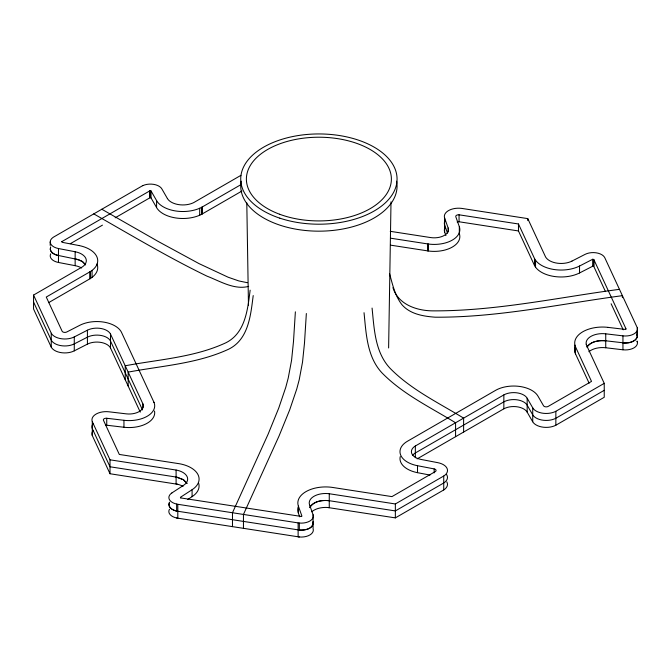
<?xml version="1.0" encoding="UTF-8"?>
<svg xmlns="http://www.w3.org/2000/svg" width="671" height="671" viewBox="0 0 671 671"><rect width="100%" height="100%" fill="white"/><g stroke="black" fill="none" stroke-linecap="round" stroke-linejoin="round"><path stroke-width="1.01" d="M50.216 245.443L50.216 241.963M388.618 347.964L391.008 201.87M626.051 329.016L625.238 329.419L608.027 327.381M295.374 311.83L293.487 341.581L291.55 360.402L288.22 378.092L285.771 387.326L278.717 408.153L268.073 434.288L232.476 512.745L232.476 526.668M306.353 313.525L304.475 343.284L302.529 362.097L299.207 379.794L296.75 389.021L289.696 409.855L279.052 435.982L243.456 514.439L243.456 528.371M250.14 290.182C247.7 309.348 245.427 333.093 225.859 342.789C194.389 357.417 158.91 359.438 125.225 365.779L125.225 379.702M253.21 295.559C250.686 314.993 248.698 339.249 228.794 349.13C197.333 363.757 161.854 365.779 128.161 372.12L128.161 386.043M50.702 246.928C48.589 251.684 54.536 254.98 58.478 255.5L78.817 259.727L82.726 261.765L85.62 264.936M50.526 247.322C48.983 251.994 54.661 254.921 58.478 255.5M169.327 502.571C167.264 507.679 173.596 510.774 177.807 511.252L298.125 529.864C303.728 530.828 314.028 529.159 313.089 521.728C314.003 529.159 303.737 530.82 298.125 529.864M309.708 507.637C313.5 501.027 322.315 499.912 329.26 500.7L395.353 510.925L443.732 482.986A14.225 8.211 0 0 0 446.609 474.565M169.57 502.143C166.836 507.284 173.454 510.841 177.807 511.252M309.994 507.05C314.154 501.002 322.457 499.929 329.26 500.7M61.766 241.686L62.084 242.298L78.75 245.502M171.893 492.925L183.552 485.334A16.372 9.453 0 0 0 177.656 470.371A16.817 9.704 0 0 0 176.096 470.044L110.01 459.82L92.296 421.665A14.225 8.211 0 0 1 109.021 411.809L126.232 413.848A14.217 8.211 0 0 0 142.889 403.85L110.497 334.049A14.217 8.211 0 0 0 87.415 330.199L74.271 336.934A14.225 8.211 0 0 1 51.264 333.227L33.55 295.072L81.929 267.142A16.783 9.688 0 0 0 83.003 266.412A16.372 9.453 0 0 0 75.144 251.742L58.478 248.538A12.07 6.97 0 0 1 52.934 237.517A11.189 6.458 0 0 1 53.755 236.989L141.833 186.144A11.189 6.458 0 0 1 142.747 185.666M153.961 402.29L153.953 402.273A25.615 14.787 0 0 1 123.95 420.298L106.739 418.259A2.827 1.636 0 0 0 103.401 420.138L119.312 454.443L179.35 463.736A28.643 16.54 0 0 1 182.059 464.29A27.788 16.045 0 0 1 192.107 489.713L180.424 497.286L180.684 497.907M187.704 499.509L192.082 496.657A27.788 16.045 0 0 0 198.683 483.346M78.759 245.485A27.788 16.045 0 0 1 92.061 270.396A28.618 16.523 0 0 1 90.241 271.646L46.265 297.043L62.185 331.348A2.827 1.636 0 0 0 66.714 332.011L79.849 325.276A25.615 14.787 0 0 1 121.434 332.204L153.953 402.273M96.976 263.988A27.788 16.045 0 0 1 92.061 277.358A28.618 16.523 0 0 1 90.241 278.608L48.606 302.655M61.816 241.644L150.019 190.74L151.025 190.95L156.578 200.57L156.578 207.532L151.025 197.911L150.086 197.685L115.169 217.807M70.287 243.716L102.462 225.137M240.923 175.349L194.053 202.407A16.783 9.688 0 0 1 192.795 203.028A16.372 9.453 0 0 1 167.381 198.49M156.536 200.579A27.788 16.045 0 0 0 199.69 208.253A28.618 16.523 0 0 0 201.854 207.205L240.377 184.97M156.536 207.54A27.788 16.045 0 0 0 199.69 215.223A28.618 16.523 0 0 0 201.854 214.166L241.937 191.034M415.341 457.748L415.341 445.997L503.846 394.9A14.217 8.211 0 0 1 527.171 398.23L532.724 407.851L532.724 421.782A14.242 8.22 0 0 0 555.856 425.221L604.236 397.282L604.236 383.359L586.529 345.204A16.817 9.704 0 0 1 586.228 344.265M417.144 458.88L503.846 408.824A14.225 8.211 0 0 1 527.171 412.162L532.724 421.782M309.549 504.827A16.372 9.453 0 0 1 327.633 493.571A16.817 9.704 0 0 1 329.26 493.739L395.353 503.963L443.732 476.024A14.225 8.211 0 0 0 437.777 462.663L421.111 459.459A14.217 8.211 0 0 1 415.341 445.997M532.715 407.859A14.225 8.211 0 0 0 555.848 411.289L604.236 383.359M604.236 390.321L555.856 418.251A14.225 8.211 0 0 1 532.715 414.821L527.163 405.192A14.217 8.211 0 0 0 503.846 401.862L415.341 452.959A14.217 8.211 0 0 0 412.472 455.5M311.772 511.805A16.347 9.436 0 0 1 314.372 509.994A16.406 9.469 0 0 1 327.633 507.486L395.353 517.886L443.732 489.956A14.242 8.22 0 0 0 446.819 481.879M33.55 295.072L33.55 309.004L51.256 347.159A14.217 8.203 0 0 0 74.271 350.858L87.415 344.131A14.217 8.203 0 0 1 110.489 347.972L140.264 412.12M571.977 261.078L585.12 254.351A12.07 6.97 0 0 1 604.42 257.085A11.189 6.458 0 0 1 604.806 257.765L637.039 327.23A11.189 6.458 0 0 1 637.291 327.918L637.257 337.253L635.429 339.853L632.476 341.631L629.021 342.646L624.424 342.948L605.737 340.793C599.128 340.172 590.95 341.204 586.915 347.117C590.966 341.212 599.128 340.189 605.737 340.793M534.477 258.478L534.552 258.629A28.643 16.54 0 0 0 535.533 260.214A27.788 16.045 0 0 0 579.568 266.018L592.678 259.274L593.76 259.417L593.76 266.387L592.678 266.236L579.534 272.963A27.788 16.045 0 0 1 535.542 267.175A28.643 16.54 0 0 1 534.577 265.641L534.477 258.478L518.473 223.988L459.056 214.804A2.827 1.636 0 0 0 455.794 216.733L459.325 226.664L459.325 233.634A25.615 14.787 0 0 1 428.14 250.962L390.614 245.158M248.664 286.391C234.221 290.157 220.013 281.124 206.936 276.125C168.178 257.337 131.18 235.185 93.772 213.89M619.45 289.327C557.274 297.614 495.223 311.252 432.25 310.858C416.339 310.639 398.037 304.307 392.929 287.624M622.948 342.831C628.425 344.131 638.28 340.818 637.291 334.879M309.566 504.827L313.089 514.766L313.089 528.689A12.078 6.978 0 0 1 299.308 536.968L176.708 518.004A12.061 6.962 0 0 1 169.36 513.483A12.078 6.978 0 0 1 169.52 509.188M586.236 344.265A16.372 9.453 0 0 1 605.745 333.822L622.948 335.861A12.07 6.97 0 0 0 637.299 327.918M588.903 351.73A16.406 9.469 0 0 1 590.564 350.53A16.347 9.436 0 0 1 605.737 347.754L622.948 349.792A12.061 6.962 0 0 0 637.291 341.849L637.081 341.237M105.674 425.213A2.827 1.636 0 0 1 106.739 425.221L123.95 427.259A25.615 14.787 0 0 0 154.515 411.013M459.325 226.664A25.615 14.787 0 0 1 428.14 243.992L427.955 243.967M571.986 261.086A16.372 9.453 0 0 1 546.051 257.672A16.817 9.704 0 0 1 545.489 256.775L527.775 218.62L461.69 208.396A14.225 8.211 0 0 0 444.63 218.05L444.63 231.973L445.913 235.588M457.144 221.967A2.827 1.636 0 0 1 459.056 221.765L518.473 230.958L534.477 265.439M390.228 231.319L430.841 237.601A14.217 8.211 0 0 0 448.153 227.989M390.614 238.197L427.897 243.959L427.897 250.92M176.096 477.006L183.477 479.723L186.974 483.321L183.477 479.723L177.077 477.198L110.01 466.781L92.296 428.626A14.225 8.211 0 0 1 93.034 423.686M92.296 421.665L92.296 435.588L110.01 473.743L177.656 484.286A16.406 9.469 0 0 1 183.032 486.408M180.759 497.932L301.598 516.502L301.916 516.083L298.394 506.144A27.788 16.045 0 0 1 329.075 487.045A28.643 16.54 0 0 1 331.86 487.331L391.948 496.615L435.437 471.503A2.827 1.636 0 0 0 434.171 468.912L417.505 465.708A25.615 14.787 0 0 1 407.104 441.451L495.961 390.145A25.615 14.787 0 0 1 537.983 396.15L543.535 405.77A2.827 1.636 0 0 0 548.022 406.5L591.52 381.396L575.433 346.706A28.643 16.54 0 0 1 574.921 345.095A27.788 16.045 0 0 1 608.035 327.364M171.902 492.925A12.07 6.97 0 0 0 176.641 504.064A11.189 6.458 0 0 0 177.807 504.29L298.125 522.902A11.189 6.458 0 0 0 299.325 523.044A12.07 6.97 0 0 0 313.08 514.766M50.761 253.772A12.078 6.978 0 0 0 58.478 262.47L75.144 265.674A16.347 9.436 0 0 1 81.602 267.989M400.243 456.59A25.615 14.787 0 0 0 417.505 472.669L430.002 475.076M247.414 282.717L238.851 280.939L228.14 277.224L199.061 263.636L157.76 241.216L101.816 209.243M176.641 517.987L176.708 518.004A11.189 6.458 0 0 0 177.807 518.213L177.807 504.29M75.144 258.712L82.038 261.296L85.301 264.382M167.389 198.49L161.837 188.87A12.07 6.97 0 0 0 142.747 185.666M534.561 258.654L534.577 265.641M626.035 328.933L593.793 259.467L593.793 266.429L605.477 291.608M611.122 303.762L623.208 329.813M575.517 346.907L575.492 353.818L589.121 383.183M142.487 409.939L110.497 341.011A14.217 8.211 0 0 0 87.415 337.169L74.271 343.896A14.225 8.211 0 0 1 51.264 340.197L33.55 302.042M575.492 353.818L575.433 353.667A28.643 16.54 0 0 1 574.921 352.057L574.921 345.095M444.63 218.05L448.153 227.989L448.153 231.965M447.515 233.147L444.63 225.011A14.225 8.211 0 0 1 445.309 220.39M298.243 507.075A27.788 16.045 0 0 0 298.352 513.114L299.719 516.838M389.557 273.625C392.51 284.37 394.967 295.71 401.929 304.709C410.182 314.196 423.309 316.301 435.194 317.198C498.167 317.593 560.218 303.955 622.394 295.668L622.394 297.656M372.07 308.064C374.2 328.79 374.921 351.99 389.943 368.169C410.87 389.557 438.389 402.675 463.611 418.125L463.611 432.057M364.034 312.703C366.165 333.437 366.886 356.637 381.908 372.808C402.826 394.196 430.346 407.314 455.575 422.772L455.575 436.695M246.794 202.902L248.471 305.481M637.039 332.204L637.039 335.928M622.948 335.861L622.948 349.792M605.737 333.831L605.737 347.754M592.678 259.274L592.678 266.236M579.534 266.001L579.534 272.963M575.433 346.706L575.433 353.667M555.856 411.289L555.856 425.221M535.533 260.214L535.533 267.175M527.775 218.62L527.775 220.608M527.163 398.23L527.163 412.162M518.473 223.988L518.473 230.958M503.846 394.9L503.846 408.824M459.056 214.804L459.056 221.765M443.732 476.024L443.732 489.956M434.171 468.912L434.171 472.896M428.14 244.001L428.14 250.962M417.505 465.708L417.505 472.669M395.353 503.963L395.353 517.886M329.26 493.739L329.26 507.662A16.817 9.704 0 0 0 327.633 507.486M299.325 523.044L299.325 530.006M298.394 506.144L298.394 513.105M298.125 522.902L298.125 536.825A11.189 6.458 0 0 0 299.325 536.968M202.114 207.062L202.114 214.024M201.854 207.205L201.854 214.166M199.698 208.262L199.698 215.223M192.082 489.696L192.082 496.657M176.641 504.064L176.641 511.025M176.096 470.044L176.096 483.967A16.817 9.704 0 0 1 177.656 484.286M151.025 190.95L151.025 197.911M142.889 403.85L142.889 407.834M123.95 420.289L123.95 427.259M110.497 334.049L110.497 347.972M110.01 459.82L110.01 473.743M106.739 418.259L106.739 425.221M92.07 270.405L92.07 277.366M90.241 271.646L90.241 278.608M89.989 271.797L89.989 278.759M87.415 330.199L87.415 344.131M75.144 251.751L75.144 265.674M74.271 336.934L74.271 350.858M58.478 248.538L58.478 262.47M51.256 333.235L51.256 347.159M637.039 341.153A11.189 6.458 0 0 1 637.291 341.849M444.63 231.973A14.217 8.203 0 0 1 445.318 227.352M92.296 435.588A14.242 8.22 0 0 1 93.034 430.648M574.938 352.057A27.788 16.045 0 0 1 575.29 346.815M396.62 181.212A78.172 45.133 0 0 1 318.893 231.168A78.172 45.133 0 0 1 241.174 181.212M637.064 334.233L637.24 334.712L637.081 334.275M149.96 197.727L149.96 190.765L149.893 197.76M279.606 214.242A72.485 41.845 0 0 0 391.294 181.128A72.485 41.845 0 0 0 285.779 141.841A72.485 41.845 0 0 0 279.606 214.242M279.807 218.159A78.172 45.133 0 0 0 397.064 179.073A78.172 45.133 0 0 0 279.807 139.987A78.172 45.133 0 0 0 279.807 218.159"/></g></svg>
